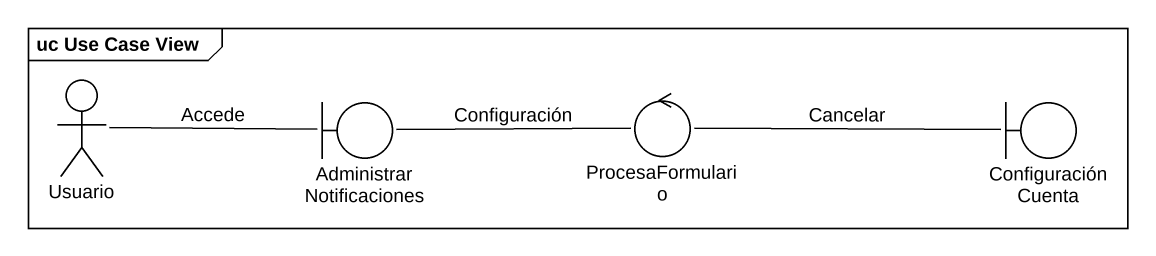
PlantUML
@startuml
mainframe uc Use Case View
actor Usuario
boundary AdministrarNotificaciones
control ProcesaFormulario
boundary ConfiguraciónCuenta
Usuario -right- AdministrarNotificaciones : Accede
AdministrarNotificaciones -right- ProcesaFormulario : Configuración
ProcesaFormulario -right- ConfiguraciónCuenta : Cancelar
@enduml
